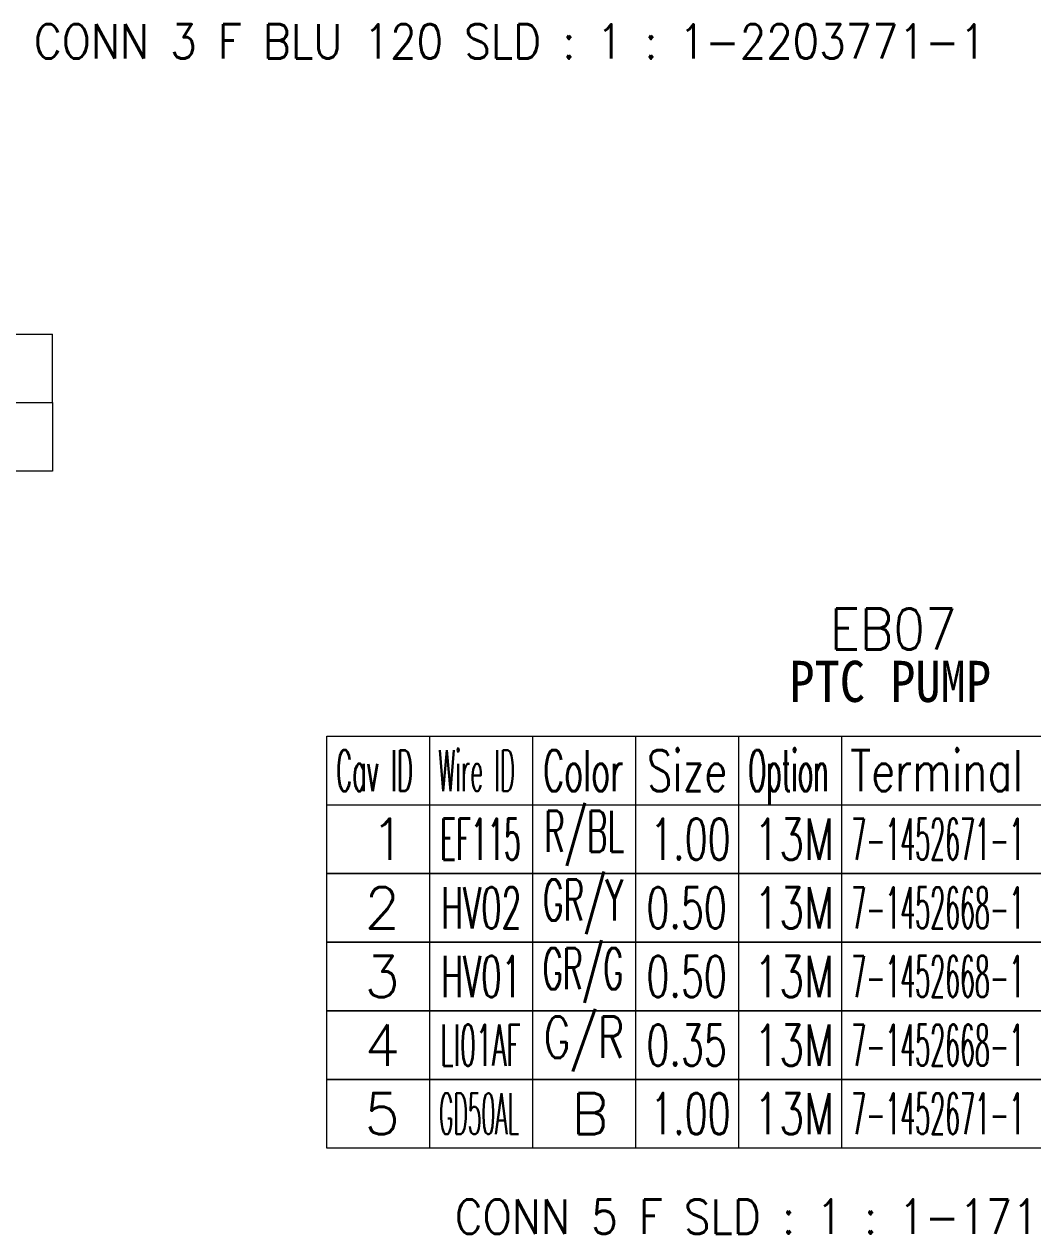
# Model space of a CAD drawing. Header units: inches. Extents: x 47316 to 59086, y 3141 to 11743.
# Drawn here: x 53733.3 to 53806.8, y 9876.5 to 9964.6 of the extents above; entities that cross this region are included whole.
import ezdxf

# ---------------------------------------------------------------- set-up
doc = ezdxf.new("R2010")
doc.units = ezdxf.units.IN
doc.header["$MEASUREMENT"] = 0
doc.styles.get("Standard").update_dxf_attribs({"font": ''})
doc.styles.get('Standard').set_extended_font_data('SimSun')

msp = doc.modelspace()

# ---------------------------------------------------------------- linework, layer by layer
at = {"color": 0, "linetype": 'Continuous', "lineweight": 15}
for p, q in [((53652.896, 9942.075), (53735.396, 9942.075)), ((53652.896, 9937.075), (53735.396, 9937.075)), ((53755.362, 9912.766), (53837.862, 9912.766)), ((53755.362, 9907.766), (53755.362, 9912.766)), ((53755.362, 9907.766), (53837.862, 9907.766))]:
    msp.add_line(p, q, dxfattribs=at)
at = {"color": 7, "linetype": 'Continuous', "lineweight": 15}
for p, q in [((53735.396, 9937.075), (53735.396, 9942.075)), ((53762.862, 9907.766), (53762.862, 9912.766)), ((53770.362, 9907.766), (53770.362, 9912.766)), ((53777.862, 9907.766), (53777.862, 9912.766)), ((53785.362, 9907.766), (53785.362, 9912.766)), ((53792.862, 9907.766), (53792.862, 9912.766))]:
    msp.add_line(p, q, dxfattribs=at)
at = {"color": 102, "linetype": 'Continuous', "lineweight": 15}
for p, q in [((53762.862, 9902.766), (53762.862, 9907.766)), ((53770.362, 9902.766), (53770.362, 9907.766)), ((53777.862, 9902.766), (53777.862, 9907.766)), ((53785.362, 9902.766), (53785.362, 9907.766)), ((53792.862, 9902.766), (53792.862, 9907.766)), ((53762.862, 9897.766), (53762.862, 9902.766)), ((53770.362, 9897.766), (53770.362, 9902.766)), ((53777.862, 9897.766), (53777.862, 9902.766)), ((53785.362, 9897.766), (53785.362, 9902.766)), ((53792.862, 9897.766), (53792.862, 9902.766)), ((53762.862, 9892.766), (53762.862, 9897.766)), ((53770.362, 9892.766), (53770.362, 9897.766)), ((53777.862, 9892.766), (53777.862, 9897.766)), ((53785.362, 9892.766), (53785.362, 9897.766)), ((53792.862, 9892.766), (53792.862, 9897.766)), ((53762.862, 9887.766), (53762.862, 9892.766)), ((53770.362, 9887.766), (53770.362, 9892.766)), ((53777.862, 9887.766), (53777.862, 9892.766)), ((53785.362, 9887.766), (53785.362, 9892.766)), ((53792.862, 9887.766), (53792.862, 9892.766)), ((53762.862, 9882.766), (53762.862, 9887.766)), ((53770.362, 9882.766), (53770.362, 9887.766)), ((53777.862, 9882.766), (53777.862, 9887.766)), ((53785.362, 9882.766), (53785.362, 9887.766)), ((53792.862, 9882.766), (53792.862, 9887.766))]:
    msp.add_line(p, q, dxfattribs=at)
at = {"color": 0, "linetype": 'Continuous', "lineweight": 15}
for points in [[(53652.896, 9932.075), (53652.896, 9937.075), (53735.396, 9937.075), (53735.396, 9932.075)], [(53755.362, 9902.766), (53755.362, 9907.766), (53837.862, 9907.766), (53837.862, 9902.766)], [(53755.362, 9897.766), (53755.362, 9902.766), (53837.862, 9902.766), (53837.862, 9897.766)], [(53755.362, 9892.766), (53755.362, 9897.766), (53837.862, 9897.766), (53837.862, 9892.766)], [(53755.362, 9887.766), (53755.362, 9892.766), (53837.862, 9892.766), (53837.862, 9887.766)], [(53755.362, 9882.766), (53755.362, 9887.766), (53837.862, 9887.766), (53837.862, 9882.766)]]:
    msp.add_lwpolyline(points, close=True, dxfattribs=at)

# ---------------------------------------------------------------- texts
at = {"color": 42, "linetype": 'Continuous', "lineweight": 15, "char_height": 2.5, "attachment_point": 1}
for s, insert, width in [('\\Fromans.shx;\\W0.9000000000;\\T1.0000000000;\\o\\lCONN 3 F BLU 120 SLD : 1 : 1-2203771-1', (53734.034, 9964.649), 81.85714), ('\\Fromans.shx;\\W0.9000000000;\\T1.0000000000;\\o\\lCONN 5 F SLD : 1 : 1-1718806-1', (53764.684, 9879.016), 64.5)]:
    msp.add_mtext(s, dxfattribs=dict(at, insert=insert, width=width))
at = {"color": 6, "linetype": 'Continuous', "lineweight": 20, "char_height": 3, "attachment_point": 1}
for s, insert, width in [('\\Fromans.shx;\\W0.9000000000;\\T1.0000000000;\\o\\lEB07', (53791.984, 9922.083), 10.28571), ('\\f黑体|b0|i0|c1|p0;\\W0.9000000000;\\T1.0000000000;\\o\\lPTC PUMP', (53789.043, 9918.266), 15.53258)]:
    msp.add_mtext(s, dxfattribs=dict(at, insert=insert, width=width))
at = {"color": 7, "linetype": 'Continuous', "lineweight": 15, "char_height": 3, "attachment_point": 1}
for s, insert, width in [('\\Fromans.shx;\\W0.4292452830;\\T1.0000000000;\\o\\lCav ID', (53756.046, 9911.766), 6.5), ('\\Fromans.shx;\\W0.4026548673;\\T1.0000000000;\\o\\lWire ID', (53763.477, 9911.766), 6.5), ('\\Fromans.shx;\\W0.5687500000;\\T1.0000000000;\\o\\lColor', (53771.106, 9911.766), 6.5), ('\\Fromans.shx;\\W0.7222222222;\\T1.0000000000;\\o\\lSize', (53778.672, 9911.766), 6.5), ('\\Fromans.shx;\\W0.4595959596;\\T1.0000000000;\\o\\lOption', (53786.059, 9911.766), 6.5), ('\\Fromans.shx;\\W0.7480916031;\\T1.0000000000;\\o\\lTerminal', (53793.469, 9911.766), 14), ('\\Fromans.shx;\\W1.0000000000;\\T1.0000000000;\\o\\l1', (53758.541, 9906.766), 2.85714), ('\\Fromans.shx;\\W1.0000000000;\\T1.0000000000;\\o\\l2', (53758.112, 9901.766), 2.85714), ('\\Fromans.shx;\\W1.0000000000;\\T1.0000000000;\\o\\l3', (53758.112, 9896.766), 2.85714), ('\\Fromans.shx;\\W1.0000000000;\\T1.0000000000;\\o\\l4', (53758.112, 9891.766), 2.85714), ('\\Fromans.shx;\\W1.0000000000;\\T1.0000000000;\\o\\l5', (53758.112, 9886.766), 2.85714)]:
    msp.add_mtext(s, dxfattribs=dict(at, insert=insert, width=width))
at = {"color": 140, "linetype": 'Continuous', "lineweight": 15, "char_height": 3, "attachment_point": 1}
for s, insert, width in [('\\Fromans.shx;\\W0.5617283951;\\T1.0000000000;\\o\\lR/BL', (53771.183, 9907.337), 6.5), ('\\Fromans.shx;\\W0.7109375000;\\T1.0000000000;\\o\\l13M', (53786.472, 9906.766), 6.5), ('\\Fromans.shx;\\W0.5548780488;\\T1.0000000000;\\o\\lGR/Y', (53771.1, 9902.337), 6.5), ('\\Fromans.shx;\\W0.7109375000;\\T1.0000000000;\\o\\l13M', (53786.472, 9901.766), 6.5), ('\\Fromans.shx;\\W0.5352941176;\\T1.0000000000;\\o\\lGR/G', (53771.092, 9897.337), 6.5), ('\\Fromans.shx;\\W0.7109375000;\\T1.0000000000;\\o\\l13M', (53786.472, 9896.766), 6.5), ('\\Fromans.shx;\\W0.7109375000;\\T1.0000000000;\\o\\lG/R', (53771.167, 9892.337), 6.5), ('\\Fromans.shx;\\W0.7109375000;\\T1.0000000000;\\o\\l13M', (53786.472, 9891.766), 6.5), ('\\Fromans.shx;\\W1.0000000000;\\T1.0000000000;\\o\\lB', (53773.184, 9886.766), 3), ('\\Fromans.shx;\\W0.7109375000;\\T1.0000000000;\\o\\l13M', (53786.472, 9886.766), 6.5)]:
    msp.add_mtext(s, dxfattribs=dict(at, insert=insert, width=width))
at = {"color": 21, "linetype": 'Continuous', "lineweight": 15, "char_height": 3, "attachment_point": 1}
for s, insert, width in [('\\Fromans.shx;\\W0.4690721649;\\T1.0000000000;\\o\\lEF115', (53763.63, 9906.766), 6.5), ('\\Fromans.shx;\\W0.6500000000;\\T1.0000000000;\\o\\l1.00', (53778.919, 9906.766), 6.5), ('\\Fromans.shx;\\W0.4224137931;\\T1.0000000000;\\o\\l7-1452671-1', (53793.543, 9906.766), 14), ('\\Fromans.shx;\\W0.5687500000;\\T1.0000000000;\\o\\lHV02', (53763.687, 9901.766), 6.5), ('\\Fromans.shx;\\W0.6500000000;\\T1.0000000000;\\o\\l0.50', (53778.641, 9901.766), 6.5), ('\\Fromans.shx;\\W0.4224137931;\\T1.0000000000;\\o\\l7-1452668-1', (53793.543, 9901.766), 14), ('\\Fromans.shx;\\W0.5687500000;\\T1.0000000000;\\o\\lHV01', (53763.687, 9896.766), 6.5), ('\\Fromans.shx;\\W0.6500000000;\\T1.0000000000;\\o\\l0.50', (53778.641, 9896.766), 6.5), ('\\Fromans.shx;\\W0.4224137931;\\T1.0000000000;\\o\\l7-1452668-1', (53793.543, 9896.766), 14), ('\\Fromans.shx;\\W0.4504950495;\\T1.0000000000;\\o\\lLI01AF', (53763.62, 9891.766), 6.5), ('\\Fromans.shx;\\W0.6500000000;\\T1.0000000000;\\o\\l0.35', (53778.641, 9891.766), 6.5), ('\\Fromans.shx;\\W0.4224137931;\\T1.0000000000;\\o\\l7-1452668-1', (53793.543, 9891.766), 14), ('\\Fromans.shx;\\W0.3888888889;\\T1.0000000000;\\o\\lGD50AL', (53763.529, 9886.766), 6.5), ('\\Fromans.shx;\\W0.6500000000;\\T1.0000000000;\\o\\l1.00', (53778.919, 9886.766), 6.5), ('\\Fromans.shx;\\W0.4224137931;\\T1.0000000000;\\o\\l7-1452671-1', (53793.543, 9886.766), 14)]:
    msp.add_mtext(s, dxfattribs=dict(at, insert=insert, width=width))

doc.saveas('drawing.dxf')
